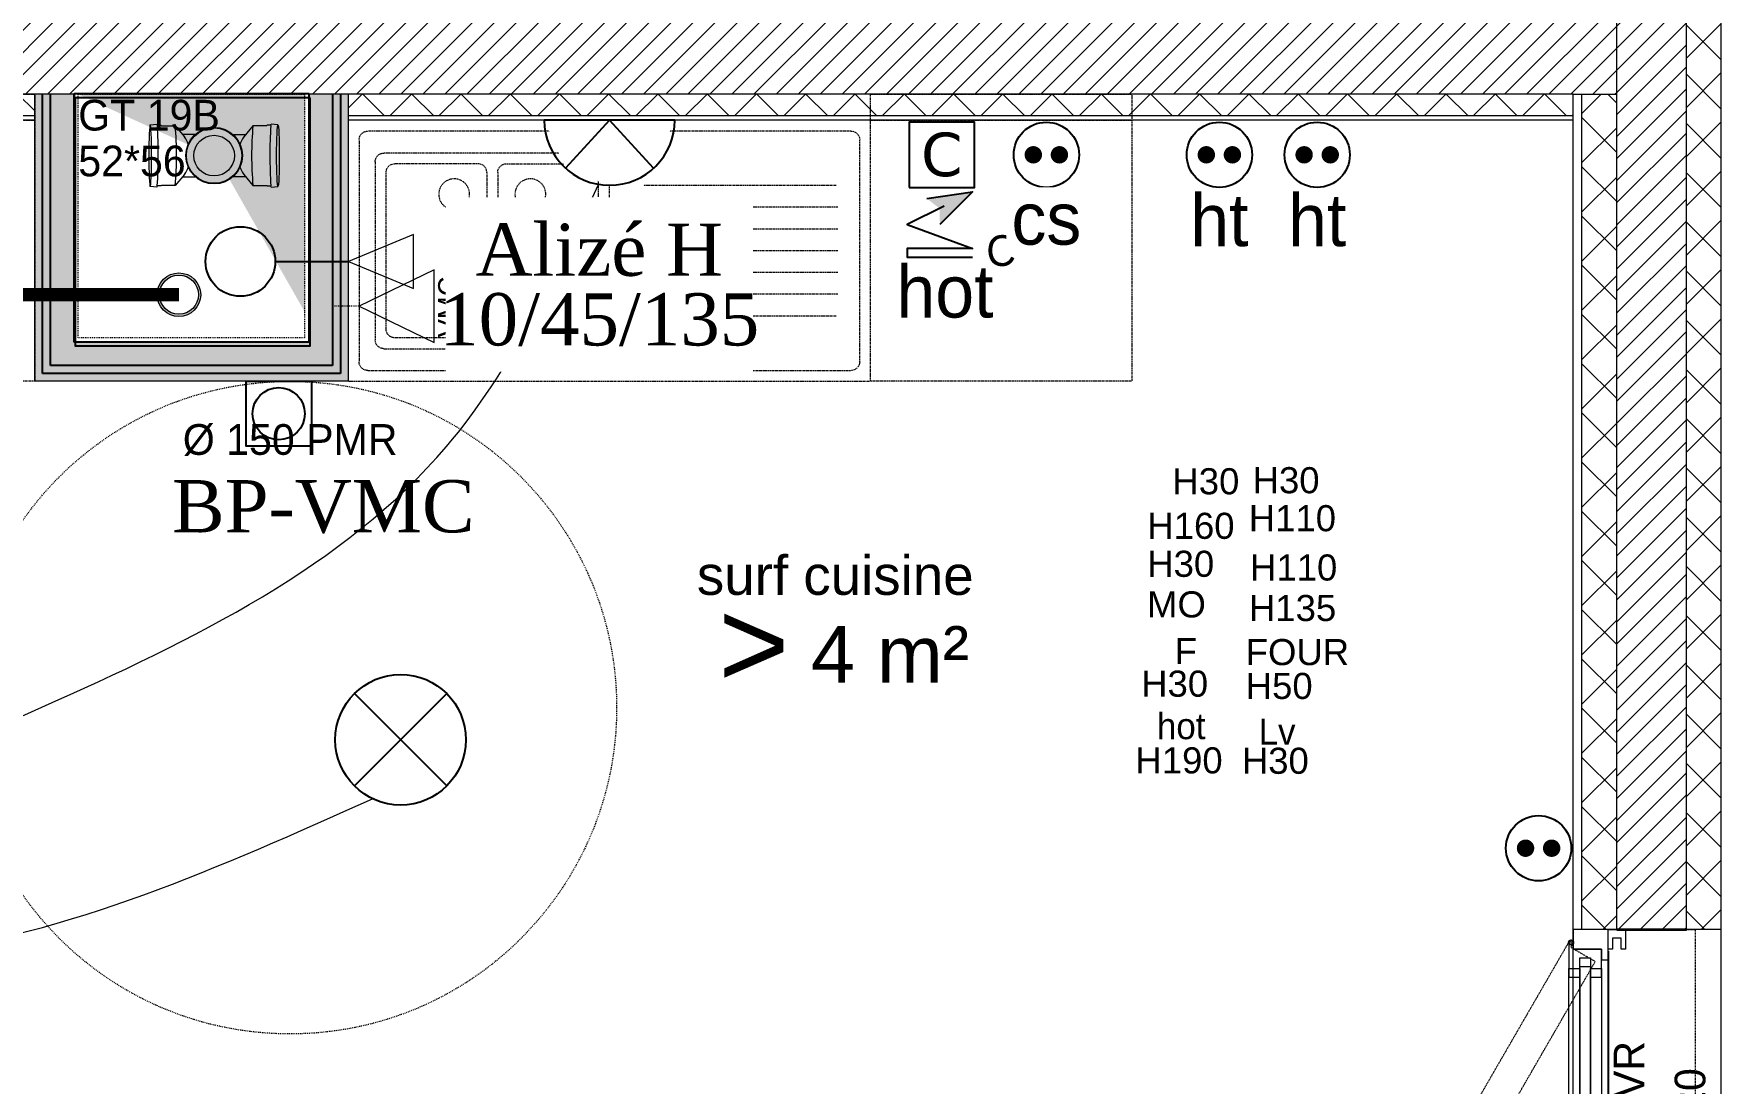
# Model space of a CAD drawing. Header units: centimetres. Extents: x 2191 to 12545, y -680 to 18662.
# Drawn here: x 10949.7 to 11337.3, y 8716.1 to 8957.3 of the extents above; entities that cross this region are included whole.
import ezdxf

# ---------------------------------------------------------------- set-up
doc = ezdxf.new("R2010")
doc.units = ezdxf.units.CM
for name, pattern in [('ISO-03', [1.5, 0.6, -0.9]), ('prlm_eu', [2, 1.25, -0.25, 0.25, -0.25]), ('Style de ligne -1', [0.41664, 0.20828, -0.20836]), ('Style de ligne -13', [0.147638, 0.098425, -0.049213]), ('Style de ligne -14', [0.147638, 0.098425, -0.049213]), ('Style de ligne -17', [0.347222, 0.20828, -0.138942]), ('Style de ligne -18', [0.164042, 0.054681, -0.109361]), ('Style de ligne -5', [0.20828, 0.069425, -0.138855]), ('VW-01', [0.41656, 0.20828, -0.20828])]:
    doc.linetypes.add(name, pattern=pattern)
for name, color, linetype in [('B Aménagement intérieur', 252, 'Continuous'), ('B GÈnÈral_Hatch', 252, 'Continuous'), ('B Général', 252, 'Continuous'), ('C ANNOTATIONS-PMR', 252, 'Style de ligne -5'), ('C ANNOTATIONS-prestations', 252, 'Continuous'), ('C ANNOTATIONS-textes-numérotation gaine', 252, 'ISO-03'), ('D SURFACES-shab', 252, 'Continuous'), ('F REMPLISSAGE-vert clair', 252, 'Continuous'), ('F REMPLISSAGE-vert foncé', 252, 'Continuous'), ('prlm-EAU-CHU', 42, 'Continuous'), ('prlm-EAU-EUEV', 25, 'Continuous'), ('prlm-GT', 242, 'Continuous'), ('prlm-VMC', 93, 'Continuous')]:
    doc.layers.add(name, color=color, linetype=linetype)
for name, color, linetype, lineweight in [('F REMPLISSAGE-vert clair_Hatch', 7, 'Continuous', 5), ('F REMPLISSAGE-vert foncÈ_Hatch', 7, 'Continuous', 5), ('prlm-ELEC-CFO', 1, 'Continuous', 25)]:
    doc.layers.add(name, color=color, linetype=linetype, lineweight=lineweight)
doc.styles.add('Arial', font='arial.ttf')
doc.styles.add('Eurostile', font='Eurosti.TTF')
doc.styles.add('Eurostile (bold)', font='Eurostib.TTF')
doc.styles.add('Eurostile (italic)', font='Eurostib.TTF')
doc.styles.add('prlm-elec-cfo', font='comic.ttf', dxfattribs={"height": 12})
doc.styles.add('prlm-sejc', font='arial.ttf', dxfattribs={"height": 20})
doc.styles.add('prlm-vmc', font='pala.ttf', dxfattribs={"height": 14})
doc.styles.get("Standard").update_dxf_attribs({"font": 'isocp.shx', "height": 15})
pattern_1 = [(225, (0, 0), (5.656854, -5.656854), []), (315, (0, 0), (-5.656854, -5.656854), [])]
pattern_2 = [(45, (-631.1073, 4809.0284), (2.4253472, -2.6458333), [])]

# ---------------------------------------------------------------- blocks, each defined once
blk = doc.blocks.new('Rond 150_PMR')
at = {"layer": 'B Général', "color": 154, "linetype": 'VW-01', "lineweight": 5, "true_color": 0x0053a6}
blk.add_circle((0, 0), 75, dxfattribs=at)
at = {"layer": 'B Général', "color": 154, "true_color": 0x0053a6, "insert": (-61.5, 0), "char_height": 7.059, "attachment_point": 5, "rotation": 90, "line_spacing_factor": 0.894142, "style": 'Eurostile (italic)'}
blk.add_mtext('Ø 150 PMR', dxfattribs=at)
blk = doc.blocks.new('Cuisson')
at = {"layer": 'B Général', "color": 7, "linetype": 'Style de ligne -13', "lineweight": 5, "flags": 128}
blk.add_lwpolyline([(-30, 30), (-30, 36), (30, 36), (30, 30)], dxfattribs=at)
blk.add_lwpolyline([(-30, 30), (30, 30), (30, -30), (-30, -30)], close=True, dxfattribs=at)
at = {"layer": 'B Général', "color": 7, "insert": (0, 0), "char_height": 7.06, "attachment_point": 5, "line_spacing_factor": 0.894142, "style": 'Eurostile'}
blk.add_mtext('C', dxfattribs=at)
blk = doc.blocks.new('Evier 120.60 T3 et +')
at = {"layer": 'B Général', "color": 7, "linetype": 'Style de ligne -13', "lineweight": 5}
for p, q in [((-55.5, -2.5), (55.5, -2.5)), ((-57.5, -55.5), (-57.5, -4.5)), ((2, -7.53), (51.79, -7.53)), ((57.5, -4.5), (57.5, -55.5)), ((0, -50.5), (0, -9.53)), ((18.98, -10), (18.98, -10)), ((53.79, -9.53), (53.79, -50.5)), ((-52.12, -15), (-7.88, -15)), ((-52.5, -20), (-7.5, -20)), ((-52.5, -25), (-7.5, -25)), ((-52.5, -30), (-7.5, -30)), ((-52.5, -35), (-7.5, -35)), ((-52.5, -40), (-7.5, -40)), ((-52.12, -45), (-7.88, -45)), ((25.65, -43.33), (25.65, -43.33)), ((9.17, -50), (9.17, -50)), ((51.79, -52.5), (2, -52.5)), ((55.5, -57.5), (-55.5, -57.5))]:
    blk.add_line(p, q, dxfattribs=at)
at = {"layer": 'B Général', "color": 7, "linetype": 'Style de ligne -13', "lineweight": 5, "flags": 128}
blk.add_lwpolyline([(-60, 0), (-60, 6), (60, 6), (60, 0)], dxfattribs=at)
blk.add_lwpolyline([(-60, 0), (60, 0), (60, -60), (-60, -60)], close=True, dxfattribs=at)
for points in [[(25.65, -12), (25.65, -48, -0.414212), (23.65, -50), (4.5, -50, -0.198914), (3.09, -49.41, -0.198914), (2.5, -48), (2.5, -12, -0.414214), (4.5, -10)], [(25.65, -12, 0.414212), (23.65, -10), (4.45, -10)], [(28.15, -12), (28.15, -48, 0.414212), (30.15, -50), (49.29, -50, 0.198914), (50.71, -49.41, 0.198914), (51.29, -48), (51.29, -12, 0.414214), (49.29, -10)], [(28.15, -12, -0.414212), (30.15, -10), (49.34, -10)]]:
    blk.add_lwpolyline(points, format="xyb", dxfattribs=at)
at = {"layer": 'B Général', "color": 7, "linetype": 'Style de ligne -13', "lineweight": 5}
for centre, start, end in [((-55.5, -4.5), 90, 180), ((55.5, -4.5), 0, 90), ((2, -9.53), 90, 180), ((51.79, -9.53), 0, 90), ((2, -50.5), 180, 270), ((51.79, -50.5), 270, 0), ((-55.5, -55.5), 180, 270), ((55.5, -55.5), 270, 0)]:
    blk.add_arc(centre, 2, start, end, dxfattribs=at)
for centre in [(18.15, -17), (35.65, -17)]:
    blk.add_ellipse(centre, major_axis=(3.54, 0), ratio=1, dxfattribs=at)
blk = doc.blocks.new('VMC')
at = {"layer": 'B Général', "color": 7, "linetype": 'Style de ligne -1', "lineweight": 13}
blk.add_line((0, 10.77), (0, 17), dxfattribs=at)
at = {"layer": 'B Général', "color": 250, "linetype": 'Continuous', "lineweight": 5, "true_color": 0x444444, "flags": 128}
blk.add_lwpolyline([(0, 10.77), (-8.34, -6.52), (8.34, -6.52)], close=True, dxfattribs=at)
at = {"layer": 'C ANNOTATIONS-prestations', "insert": (-7.15, -7.39), "char_height": 4.706, "attachment_point": 1, "line_spacing_factor": 0.894142, "style": 'Eurostile'}
blk.add_mtext('VMC', dxfattribs=at)
blk = doc.blocks.new('Lave Vaisselle')
at = {"layer": 'B Général', "color": 7, "linetype": 'Style de ligne -13', "lineweight": 5, "flags": 128}
blk.add_lwpolyline([(-30, 30), (-30, 36), (30, 36), (30, 30)], dxfattribs=at)
blk.add_lwpolyline([(-30, 30), (30, 30), (30, -30), (-30, -30)], close=True, dxfattribs=at)
at = {"layer": 'B Général', "color": 7, "insert": (0, 0), "char_height": 7.059, "attachment_point": 5, "line_spacing_factor": 0.894142, "style": 'Eurostile'}
blk.add_mtext('LV', dxfattribs=at)
blk = doc.blocks.new('Groupe-137-1')
at = {"layer": 'B GÈnÈral_Hatch', "linetype": 'Continuous', "lineweight": 5, "true_color": 0x808080}
h = blk.add_hatch(dxfattribs=at)
h.set_pattern_fill('02_ISOLANT', color=8, angle=180, style=0, pattern_type=2)
h.set_pattern_definition(pattern_1)
h.paths.add_polyline_path([(11581.04, 4129.41), (11581.04, 4134.41), (11449.45, 4134.41), (11449.45, 4129.41)])
h = blk.add_hatch(dxfattribs=at)
h.set_pattern_fill('02_ISOLANT', color=8, angle=180, style=0, pattern_type=2)
h.set_pattern_definition(pattern_1)
h.paths.add_polyline_path([(11934.45, 4129.41), (11934.45, 4134.41), (11653.04, 4134.41), (11653.04, 4129.41)])
at = {"layer": 'B GÈnÈral_Hatch', "color": 9, "linetype": 'Continuous', "true_color": 0xc0dcc0}
for points in [[(11590.04, 4077.41), (11581.04, 4068.41), (11590.04, 4134.41), (11581.04, 4134.41)], [(11644.04, 4134.41), (11653.04, 4134.41), (11644.04, 4077.41), (11653.04, 4068.41)], [(11644.04, 4077.41), (11653.04, 4068.41), (11590.04, 4077.41), (11581.04, 4068.41)]]:
    blk.add_solid(points, dxfattribs=at)
at = {"layer": 'B GÈnÈral_Hatch', "color": 254, "linetype": 'Continuous', "true_color": 0xd6d6d6}
blk.add_solid([(11643.04, 4134.39), (11643.04, 4084.39), (11591.04, 4134.39), (11623, 4119.71)], dxfattribs=at)
at = {"layer": 'B Général', "color": 7, "linetype": 'Continuous', "lineweight": 5}
for p, q in [((11581.04, 4134.41), (11449.45, 4134.41)), ((11934.45, 4134.41), (11653.04, 4134.41)), ((11581.04, 4129.41), (11449.45, 4129.41)), ((11581.04, 4128.41), (11449.45, 4128.41)), ((11934.45, 4129.41), (11653.04, 4129.41)), ((11934.45, 4128.41), (11653.04, 4128.41))]:
    blk.add_line(p, q, dxfattribs=at)
at = {"layer": 'B Général', "color": 7, "linetype": 'Continuous', "lineweight": 13}
for p, q in [((11581.04, 4134.41), (11449.45, 4134.41)), ((11590.04, 4077.41), (11590.04, 4134.41)), ((11644.04, 4134.41), (11644.04, 4077.41)), ((11934.45, 4134.41), (11653.04, 4134.41)), ((11581.04, 4128.41), (11449.45, 4128.41)), ((11581.04, 4068.41), (11581.04, 4128.41)), ((11934.45, 4128.41), (11653.04, 4128.41)), ((11653.04, 4128.41), (11653.04, 4068.41)), ((11644.04, 4077.41), (11590.04, 4077.41)), ((11653.04, 4068.41), (11581.04, 4068.41))]:
    blk.add_line(p, q, dxfattribs=at)
at = {"layer": 'D SURFACES-shab', "lineweight": 18, "flags": 128}
blk.add_lwpolyline([(11530.04, 3583.39), (11530.04, 3551.39), (11934.47, 3551.39), (11934.45, 4128.41), (11653.04, 4128.41), (11653.04, 4068.41), (11581.04, 4068.41), (11581.04, 4128.41), (11449.45, 4128.41), (11449.45, 3841.41), (11513.76, 3841.41), (11513.76, 3583.39)], close=True, dxfattribs=at)
at = {"layer": 'F REMPLISSAGE-vert clair'}
for p, q in [((11582.84, 4070.21), (11582.84, 4134.41)), ((11584.64, 4072.01), (11584.64, 4134.41)), ((11584.64, 4072.01), (11584.64, 4134.41)), ((11649.44, 4134.41), (11649.44, 4072.01)), ((11649.44, 4134.41), (11649.44, 4072.01)), ((11651.24, 4134.41), (11651.24, 4070.21)), ((11651.24, 4070.21), (11582.84, 4070.21)), ((11649.44, 4072.01), (11584.64, 4072.01)), ((11649.44, 4072.01), (11584.64, 4072.01))]:
    blk.add_line(p, q, dxfattribs=at)
at = {"layer": 'F REMPLISSAGE-vert clair', "color": 7, "linetype": 'Continuous', "lineweight": 13}
for p, q in [((11590.04, 4077.41), (11590.04, 4134.41)), ((11644.04, 4134.41), (11644.04, 4077.41)), ((11644.04, 4077.41), (11590.04, 4077.41))]:
    blk.add_line(p, q, dxfattribs=at)
at = {"layer": 'F REMPLISSAGE-vert clair_Hatch', "color": 9, "linetype": 'Continuous', "true_color": 0xc0dcc0}
for points in [[(11582.84, 4070.21), (11584.64, 4072.01), (11582.84, 4134.41), (11584.64, 4134.41)], [(11584.64, 4072.01), (11590.04, 4077.41), (11584.64, 4134.41), (11590.04, 4134.41)], [(11649.44, 4134.41), (11644.04, 4134.41), (11649.44, 4072.01), (11644.04, 4077.41)], [(11651.24, 4134.41), (11649.44, 4134.41), (11651.24, 4070.21), (11649.44, 4072.01)], [(11649.44, 4072.01), (11644.04, 4077.41), (11584.64, 4072.01), (11590.04, 4077.41)], [(11651.24, 4070.21), (11649.44, 4072.01), (11582.84, 4070.21), (11584.64, 4072.01)]]:
    blk.add_solid(points, dxfattribs=at)
at = {"layer": 'F REMPLISSAGE-vert foncÈ_Hatch', "color": 54, "linetype": 'Continuous', "true_color": 0x99aa00}
for points in [[(11581.04, 4068.41), (11582.84, 4070.21), (11581.04, 4134.41), (11582.84, 4134.41)], [(11653.04, 4134.41), (11651.24, 4134.41), (11653.04, 4068.41), (11651.24, 4070.21)], [(11653.04, 4068.41), (11651.24, 4070.21), (11581.04, 4068.41), (11582.84, 4070.21)]]:
    blk.add_solid(points, dxfattribs=at)
at = {"layer": 'F REMPLISSAGE-vert foncé', "color": 7, "linetype": 'Continuous', "lineweight": 13}
for p, q in [((11581.04, 4068.41), (11581.04, 4134.41)), ((11653.04, 4134.41), (11653.04, 4068.41)), ((11653.04, 4068.41), (11581.04, 4068.41))]:
    blk.add_line(p, q, dxfattribs=at)
at = {"layer": 'F REMPLISSAGE-vert foncé'}
for p, q in [((11582.84, 4070.21), (11582.84, 4134.41)), ((11651.24, 4134.41), (11651.24, 4070.21)), ((11651.24, 4070.21), (11582.84, 4070.21))]:
    blk.add_line(p, q, dxfattribs=at)
at = {"layer": 'B Général', "color": 7}
for name, p in [('Lave Vaisselle', (11551.04, 4098.41)), ('Cuisson', (11803.04, 4098.41))]:
    blk.add_blockref(name, p, dxfattribs=at)
at = {"layer": 'B Général', "color": 7, "xscale": -1}
blk.add_blockref('Evier 120.60 T3 et +', (11713.04, 4128.41), dxfattribs=at)
at = {"layer": 'B Général', "color": 7, "rotation": 90}
blk.add_blockref('VMC', (11666.31, 4085.66), dxfattribs=at)
at = {"layer": 'C ANNOTATIONS-PMR', "color": 7, "rotation": 270}
blk.add_blockref('Rond 150_PMR', (11639.71, 3993.41), dxfattribs=at)
blk = doc.blocks.new('F 100x220 (all. vitrée fixe) + VR')
at = {"layer": 'B Général'}
blk.add_line((45, 9), (-45, 9), dxfattribs=at)
at = {"layer": 'B Général', "color": 7, "linetype": 'Continuous', "lineweight": 35}
for p, q in [((-50, 7), (-50, -9)), ((50, 7), (50, -9))]:
    blk.add_line(p, q, dxfattribs=at)
at = {"layer": 'B Général', "color": 7, "linetype": 'Style de ligne -14', "lineweight": 5, "flags": 128}
blk.add_lwpolyline([(-35.69, 65.82), (-36.19, 64.95), (-35.32, 64.45), (-38.57, 58.82), (42.63, 11.94), (45.88, 17.57), (46.75, 17.07), (47.25, 17.93)], close=True, dxfattribs=at)
at = {"layer": 'B Général', "lineweight": 5, "flags": 128}
for points in [[(-43, 10.5), (-43, 9), (-50, 9), (-50, 17), (-45.5, 17), (-45.5, 10.5)], [(-41, 18), (41, 18), (41, 15.5), (-41, 15.5)], [(43, 10.5), (43, 9), (50, 9), (50, 17), (45.5, 17), (45.5, 10.5)], [(-43.5, 15.5), (43.5, 15.5), (43.5, 13), (-43.5, 13)], [(-41, 13), (41, 13), (41, 10.5), (-41, 10.5)], [(-50, 9), (-50, 5), (-45.5, 5), (-45.5, 6), (-48, 6), (-48, 8), (-45.5, 8), (-45.5, 9)], [(50, 9), (50, 5), (45.5, 5), (45.5, 6), (48, 6), (48, 8), (45.5, 8), (45.5, 9)]]:
    blk.add_lwpolyline(points, close=True, dxfattribs=at)
at = {"layer": 'B Général', "color": 7, "linetype": 'Continuous', "lineweight": 5, "flags": 128}
for points in [[(-39, 15.5), (-41.5, 15.5), (-41.5, 13), (-39, 13), (-39, 10.5), (-45.5, 10.5), (-45.5, 17), (-46.5, 17), (-46.5, 18), (-39, 18)], [(39, 15.5), (41.5, 15.5), (41.5, 13), (39, 13), (39, 10.5), (45.5, 10.5), (45.5, 17), (46.5, 17), (46.5, 18), (39, 18)]]:
    blk.add_lwpolyline(points, close=True, dxfattribs=at)
at = {"layer": 'B Général', "color": 7, "linetype": 'Style de ligne -17', "lineweight": 5, "flags": 128}
blk.add_lwpolyline([(-50, 9), (50, 9), (50, -11), (-50, -11)], close=True, dxfattribs=at)
at = {"layer": 'B Général', "lineweight": 13, "flags": 128}
blk.add_lwpolyline([(-50, -9), (-50, -17), (50, -17), (50, -9)], dxfattribs=at)
at = {"layer": 'B Général'}
blk.add_circle((47, 17.5), 0.5, dxfattribs=at)
at = {"layer": 'B Général', "color": 7, "linetype": 'Style de ligne -18', "lineweight": 5}
blk.add_arc((49, 17.5), 97.5, 150.2938, 179.7062, dxfattribs=at)
at = {"layer": 'B Général', "color": 7, "insert": (-23.11, 7.7), "char_height": 7.059, "attachment_point": 1, "line_spacing_factor": 0.894142, "style": 'Eurostile'}
blk.add_mtext('F.A.V + VR', dxfattribs=at)
at = {"layer": 'C ANNOTATIONS-prestations', "insert": (-41.15, -5.19), "char_height": 9.41, "attachment_point": 1, "rotation": 360, "line_spacing_factor": 0.894142, "style": 'Eurostile (bold)'}
blk.add_mtext('7', dxfattribs=at)
at = {"layer": 'C ANNOTATIONS-prestations', "insert": (0, -6.3), "char_height": 7.059, "width": 100, "attachment_point": 2, "rotation": 360, "line_spacing_factor": 0.894142, "style": 'Eurostile'}
blk.add_mtext('100x220', dxfattribs=at)
blk = doc.blocks.new('Groupe-151-1')
at = {"layer": 'B Général', "color": 7, "linetype": 'VW-01', "lineweight": 5, "flags": 128}
blk.add_lwpolyline([(11591.04, 4134.41), (11643.04, 4134.41), (11643.04, 4078.41), (11591.04, 4078.41)], close=True, dxfattribs=at)
at = {"layer": 'C ANNOTATIONS-textes-numérotation gaine', "color": 7, "insert": (11591.04, 4133.11), "char_height": 7.059, "width": 37, "attachment_point": 1, "line_spacing_factor": 0.894142, "style": 'Eurostile'}
blk.add_mtext('GT 19B\\P52*56', dxfattribs=at)
blk = doc.blocks.new('xi.cceu3')
at = {"layer": 'prlm-EAU-CHU', "color": 0, "lineweight": 13}
for p, q in [((-14.67, 7.11), (-13.12, 7.25)), ((-13.03, 6.94), (-13.12, 7.25)), ((-13.03, 6.97), (-12.22, 6.97)), ((-12.22, 6.97), (-12.09, 6.85)), ((-12.09, 6.85), (-8.92, 6.85)), ((-8.91, 6.84), (-6.83, 4.34)), ((-4.09, 4.87), (-7.27, 4.87)), ((4.09, 4.87), (7.27, 4.87)), ((8.91, 6.84), (6.83, 4.34)), ((12.09, 6.85), (8.92, 6.85)), ((12.22, 6.97), (12.09, 6.85)), ((13.03, 6.97), (12.22, 6.97)), ((13.03, 6.94), (13.12, 7.25)), ((14.67, 7.11), (13.12, 7.25)), ((-13.12, -7.25), (-14.67, -7.11)), ((-13.12, -7.25), (-13.03, -6.97)), ((-12.22, -6.97), (-13.03, -6.97)), ((-12.09, -6.85), (-12.22, -6.97)), ((-8.92, -6.85), (-12.09, -6.85)), ((-6.83, -4.34), (-8.91, -6.84)), ((-7.27, -4.87), (-4.09, -4.87)), ((7.27, -4.87), (4.09, -4.87)), ((6.83, -4.34), (8.91, -6.84)), ((8.92, -6.85), (12.09, -6.85)), ((12.09, -6.85), (12.22, -6.97)), ((12.22, -6.97), (13.03, -6.97)), ((13.12, -7.25), (13.03, -6.97)), ((13.12, -7.25), (14.67, -7.11))]:
    blk.add_line(p, q, dxfattribs=at)
for radius in [6.36, 4.67]:
    blk.add_circle((0, 0), radius, dxfattribs=at)
for centre, radius, start, end in [((-119.65, 0.01), 106.84, 356.2523, 3.719), ((-87.18, 0), 78.56, 354.9975, 5.0025), ((-11.68, 0.73), 6.05, 16.1332, 36.5542), ((11.68, 0.73), 6.05, 143.4458, 163.8668), ((87.18, 0), 78.56, 174.9975, 185.0025), ((119.65, 0.01), 106.84, 176.281, 183.7477), ((-11.68, -0.73), 6.05, 323.4458, 343.8668), ((11.68, -0.73), 6.05, 196.1332, 216.5542)]:
    blk.add_arc(centre, radius, start, end, dxfattribs=at)
at = {"layer": 'prlm-EAU-CHU', "color": 0, "lineweight": 13, "extrusion": (0, 0, -1)}
blk.add_ellipse((-14.67, 0), major_axis=(0, 7.1), ratio=0.043635, dxfattribs=at)
at = {"layer": 'prlm-EAU-CHU', "color": 0, "lineweight": 13}
blk.add_ellipse((14.67, 0), major_axis=(0, 7.1), ratio=0.043635, dxfattribs=at)
blk = doc.blocks.new('xi.be')
at = {"layer": 'prlm-VMC', "color": 0, "linetype": 'ByBlock', "lineweight": 5, "flags": 128}
blk.add_lwpolyline([(-6.17, -15), (6.17, -15), (0, 0)], close=True, dxfattribs=at)
at = {"layer": 'prlm-VMC', "color": 0, "linetype": 'ByBlock', "lineweight": 5}
blk.add_solid([(0, -1), (5.17, -14), (-5.17, -14), (0, -1)], dxfattribs=at)
blk = doc.blocks.new('xi.chu')
at = {"layer": 'prlm-EAU-EUEV', "linetype": 'ByBlock', "lineweight": 5}
blk.add_hatch(color=0, dxfattribs=at).paths.add_polyline_path([(6.5, 0, 1), (-6.5, 0, 1)])
at = {"layer": 'prlm-EAU-EUEV', "color": 0, "linetype": 'ByBlock', "lineweight": 5}
blk.add_circle((0, 0), 6.5, dxfattribs=at)
blk = doc.blocks.new('xi.bp-vmc-cui')
at = {"layer": 'prlm-VMC', "color": 0, "linetype": 'ByBlock', "lineweight": -2, "flags": 128}
blk.add_lwpolyline([(-7.5, 7.5), (7.5, 7.5), (7.5, -7.5), (-7.5, -7.5)], close=True, dxfattribs=at)
at = {"layer": 'prlm-VMC', "color": 0, "linetype": 'ByBlock', "lineweight": -2}
blk.add_circle((0, 0), 6, dxfattribs=at)
blk = doc.blocks.new('xi.vp')
at = {"layer": 'prlm-EAU-EUEV', "lineweight": 5}
h = blk.add_hatch(color=0, dxfattribs=at)
h.paths.add_polyline_path([(5, 0, 1), (-5, 0, 1)])
h.paths.add_polyline_path([(4.5, 0, 1), (-4.5, 0, 1)], flags=16)
at = {"layer": 'prlm-EAU-EUEV', "color": 0, "lineweight": 5}
for radius in [5, 4.5]:
    blk.add_circle((0, 0), radius, dxfattribs=at)
blk = doc.blocks.new('xi.4m²')
at = {"color": 0}
blk.add_wipeout([(-34.54, 20.54), (34.54, 20.54), (34.54, -20.54), (-34.54, -20.54)], dxfattribs=at).dxf.layer = 'prlm-ELEC-CFO'
at = {"layer": 'prlm-ELEC-CFO', "color": 0, "attachment_point": 6, "line_spacing_factor": 0.8, "style": 'prlm-sejc'}
for s, insert, char_height in [('surf cuisine', (30.36, 8.9), 9), ('4 m²', (29.31, -9.19), 13)]:
    blk.add_mtext(s, dxfattribs=dict(at, insert=insert, char_height=char_height))
at = {"layer": 'prlm-ELEC-CFO', "color": 0, "style": 'prlm-sejc', "flags": 8}
blk.add_attdef('?', (-28.3, -16.79), '', height=20, dxfattribs=at)
blk = doc.blocks.new('xi.ECAP')
at = {"color": 0}
blk.add_wipeout([(-15, 0), (-10.13, 11.06), (0, 15), (10.13, 11.06), (15, 0)], dxfattribs=at).dxf.layer = 'prlm-ELEC-CFO'
at = {"layer": 'prlm-ELEC-CFO', "color": 0, "linetype": 'ByBlock', "lineweight": -2, "flags": 128}
blk.add_lwpolyline([(15, 0, 1), (-15, 0)], format="xyb", close=True, dxfattribs=at)
at = {"layer": 'prlm-ELEC-CFO', "color": 0}
blk.add_lwpolyline([(-10.13, 11.06), (0, 0), (10.13, 11.06)], dxfattribs=at)
blk = doc.blocks.new('xi.PTCE')
at = {"layer": 'prlm-ELEC-CFO', "color": 0}
for points in [[(-10.61, 10.61), (10.61, -10.61)], [(10.61, 10.61), (-10.61, -10.61)]]:
    blk.add_lwpolyline(points, dxfattribs=at)
at = {"layer": 'prlm-ELEC-CFO', "color": 0, "linetype": 'ByBlock'}
blk.add_circle((0, 0), 15, dxfattribs=at)
blk = doc.blocks.new('xi.PCHT')
at = {"color": 0, "lineweight": 5}
blk.add_wipeout([(-7.5, -7.5), (7.5, -7.5), (7.5, 7.5), (-7.5, 7.5)], dxfattribs=at).dxf.layer = 'prlm-ELEC-CFO'
at = {"layer": 'prlm-ELEC-CFO', "color": 0, "linetype": 'ByBlock', "lineweight": 5, "const_width": 2}
for points in [[(-4, 0, 1), (-2, 0, 1)], [(2, 0, 1), (4, 0, 1)]]:
    blk.add_lwpolyline(points, format="xyb", close=True, dxfattribs=at)
at = {"layer": 'prlm-ELEC-CFO', "color": 0, "linetype": 'ByBlock', "lineweight": -2}
blk.add_circle((0, 0), 7.5, dxfattribs=at)
blk = doc.blocks.new('xi.PC')
at = {"color": 0, "lineweight": 5}
blk.add_wipeout([(-7.5, -7.5), (7.5, -7.5), (7.5, 7.5), (-7.5, 7.5)], dxfattribs=at).dxf.layer = 'prlm-ELEC-CFO'
at = {"layer": 'prlm-ELEC-CFO', "color": 0, "linetype": 'ByBlock', "lineweight": 5, "const_width": 2}
for points in [[(-4, 0, 1), (-2, 0, 1)], [(2, 0, 1), (4, 0, 1)]]:
    blk.add_lwpolyline(points, format="xyb", close=True, dxfattribs=at)
at = {"layer": 'prlm-ELEC-CFO', "color": 0, "linetype": 'ByBlock', "lineweight": -2}
blk.add_circle((0, 0), 7.5, dxfattribs=at)
blk = doc.blocks.new('xi.SF32')
at = {"layer": 'prlm-ELEC-CFO', "color": 0, "flags": 128}
blk.add_lwpolyline([(-7.5, -7.5), (7.5, -7.5), (7.5, 7.5), (-7.5, 7.5)], close=True, dxfattribs=at)
at = {"layer": 'prlm-ELEC-CFO', "color": 0, "linetype": 'ByBlock', "insert": (0, 0), "char_height": 10, "width": 11.36, "attachment_point": 5}
blk.add_mtext('{\\fVerdana|b0|i0|c0|p34;C}', dxfattribs=at)
blk = doc.blocks.new('xi.PCS')
at = {"color": 0, "lineweight": 5}
blk.add_wipeout([(-7.5, -7.5), (7.5, -7.5), (7.5, 7.5), (-7.5, 7.5)], dxfattribs=at).dxf.layer = 'prlm-ELEC-CFO'
at = {"layer": 'prlm-ELEC-CFO', "color": 0, "linetype": 'ByBlock', "lineweight": 5, "const_width": 2}
for points in [[(-4, 0, 1), (-2, 0, 1)], [(2, 0, 1), (4, 0, 1)]]:
    blk.add_lwpolyline(points, format="xyb", close=True, dxfattribs=at)
at = {"layer": 'prlm-ELEC-CFO', "color": 0, "linetype": 'ByBlock', "lineweight": -2}
blk.add_circle((0, 0), 7.5, dxfattribs=at)
blk = doc.blocks.new('xi.hot')
at = {"layer": 'prlm-ELEC-CFO', "lineweight": 5}
blk.add_hatch(color=0, dxfattribs=at).paths.add_polyline_path([(-3, 6), (-0.1, 3.7), (0, 0), (7.5, 7.5)])
at = {"layer": 'prlm-ELEC-CFO', "color": 0}
for points in [[(0.95, 4.23), (-7.5, 0), (7.5, -5.5), (-7.5, -5.5), (-7.5, -7.5), (7.5, -7.5)], [(-3, 6), (7.5, 7.5), (0, 0)]]:
    blk.add_lwpolyline(points, dxfattribs=at)

msp = doc.modelspace()

# ---------------------------------------------------------------- hatches: boundary and pattern name
at = {"layer": 'B GÈnÈral_Hatch', "linetype": 'Continuous', "lineweight": 5}
h = msp.add_hatch(dxfattribs=at)
h.set_pattern_fill('50_BETON', style=0, pattern_type=2)
h.set_pattern_definition(pattern_2)
h.paths.add_polyline_path([(11313.34, 8751.46), (11329.34, 8751.46), (11329.34, 9351.46), (11313.34, 9351.46)])
at = {"layer": 'B GÈnÈral_Hatch', "linetype": 'Continuous', "lineweight": 5, "true_color": 0x808080}
h = msp.add_hatch(dxfattribs=at)
h.set_pattern_fill('02_ISOLANT', color=8, angle=90, style=0, pattern_type=2)
h.set_pattern_definition([(135, (-631.107, 4809.0284), (-5.656854, -5.656854), []), (225, (-631.107, 4809.0284), (-5.656854, 5.656854), [])])
h.paths.add_polyline_path([(11329.34, 8751.46), (11337.34, 8751.46), (11337.34, 9351.46), (11329.34, 9351.46)])
at = {"layer": 'B GÈnÈral_Hatch', "linetype": 'Continuous', "lineweight": 5}
h = msp.add_hatch(dxfattribs=at)
h.set_pattern_fill('50_BETON', style=0, pattern_type=2)
h.set_pattern_definition(pattern_2)
h.paths.add_polyline_path([(10818.34, 8961.44), (10818.34, 8943.44), (11313.34, 8943.44), (11313.34, 8961.44)])
at = {"layer": 'B GÈnÈral_Hatch', "linetype": 'Continuous', "lineweight": 5, "true_color": 0x808080}
h = msp.add_hatch(dxfattribs=at)
h.set_pattern_fill('02_ISOLANT', color=8, angle=-90, style=0, pattern_type=2)
h.set_pattern_definition([(315, (-631.107, 4809.0284), (5.656854, 5.656854), []), (45, (-631.107, 4809.0284), (5.656854, -5.656854), [])])
h.paths.add_polyline_path([(11313.34, 8943.44), (11305.34, 8943.44), (11305.34, 8751.46), (11313.34, 8751.46)])

# ---------------------------------------------------------------- linework, layer by layer
at = {"layer": 'B Général', "color": 7, "linetype": 'Continuous', "lineweight": 18}
for p, q in [((11329.34, 8751.46), (11329.34, 9351.46)), ((11313.34, 8943.44), (11313.34, 8961.44)), ((11303.34, 8943.44), (10818.34, 8943.44)), ((11303.34, 8943.44), (11313.34, 8943.44)), ((11313.34, 8751.46), (11313.34, 8943.44))]:
    msp.add_line(p, q, dxfattribs=at)
at = {"layer": 'B Général', "color": 7, "linetype": 'Continuous', "lineweight": 5}
for p, q in [((11329.34, 8751.46), (11329.34, 9351.46)), ((11337.34, 8751.46), (11337.34, 9351.46)), ((11303.34, 8943.44), (10818.34, 8943.44)), ((11303.34, 8751.46), (11303.34, 8943.44)), ((11305.34, 8751.46), (11305.34, 8943.44)), ((11305.34, 8751.46), (11305.34, 8943.44)), ((11313.34, 8751.46), (11313.34, 8943.44))]:
    msp.add_line(p, q, dxfattribs=at)
at = {"layer": 'B Général', "color": 7, "linetype": 'Continuous', "lineweight": 13}
for p, q in [((11337.34, 8751.46), (11337.34, 9351.46)), ((11303.34, 8751.46), (11303.34, 8943.44)), ((11337.34, 8751.46), (11303.34, 8751.46))]:
    msp.add_line(p, q, dxfattribs=at)
at = {"layer": 'prlm-EAU-EUEV', "linetype": 'prlm_eu', "ltscale": 50, "const_width": 3, "flags": 128}
msp.add_lwpolyline([(10578.81, 8932.97), (10578.81, 8897.35), (10983.05, 8897.35)], dxfattribs=at)
at = {"layer": 'prlm-ELEC-CFO', "lineweight": 13}
msp.add_spline([(10827.87, 8750.86), (10921.33, 8745.85), (11027.51, 8781.51)], degree=3, dxfattribs=at)
at = {"layer": 'prlm-GT'}
for points in [[(11012.97, 8943.5), (10958.97, 8943.5), (10958.97, 8886.5), (11012.97, 8886.5)], [(11013.19, 8942.62), (10959.19, 8942.62), (10959.19, 8885.62), (11013.19, 8885.62)]]:
    msp.add_lwpolyline(points, close=True, dxfattribs=at)
at = {"layer": 'prlm-VMC'}
msp.add_lwpolyline([(11005.18, 8904.98), (11021.97, 8904.98)], dxfattribs=at)
msp.add_circle((10997.18, 8904.98), 8, dxfattribs=at)

# ---------------------------------------------------------------- block references
at = {"layer": 'B Aménagement intérieur', "color": 7}
msp.add_blockref('Groupe-137-1', (-631.11, 4809.03), dxfattribs=at)
at = {"layer": 'B Général', "color": 7, "rotation": 90}
msp.add_blockref('F 100x220 (all. vitrée fixe) + VR', (11320.34, 8701.46), dxfattribs=at)
at = {"layer": 'C ANNOTATIONS-textes-numérotation gaine', "color": 7}
msp.add_blockref('Groupe-151-1', (-631.11, 4809.03), dxfattribs=at)
at = {"layer": 'prlm-EAU-CHU'}
msp.add_blockref('xi.cceu3', (10991.13, 8929.31), dxfattribs=at)
at = {"layer": 'prlm-EAU-EUEV', "ltscale": 50}
msp.add_blockref('xi.chu', (10991.13, 8929.31), dxfattribs=at)
at = {"layer": 'prlm-EAU-EUEV'}
msp.add_blockref('xi.vp', (10983.05, 8897.35), dxfattribs=at)
at = {"layer": 'prlm-ELEC-CFO'}
for name, p in [('xi.SF32', (11158.29, 8929.5)), ('xi.hot', (11157.86, 8913.47)), ('xi.PTCE', (11033.97, 8795.05))]:
    msp.add_blockref(name, p, dxfattribs=at)
at = {"layer": 'prlm-VMC', "rotation": 90}
msp.add_blockref('xi.be', (11021.97, 8904.98), dxfattribs=at)
at = {"layer": 'prlm-VMC'}
msp.add_blockref('xi.bp-vmc-cui', (11005.97, 8870), dxfattribs=at)

# ---------------------------------------------------------------- texts
at = {"layer": 'prlm-ELEC-CFO', "lineweight": 25, "style": 'Arial'}
for s, p in [('H30', (11211.27, 8851.47)), ('H30', (11229.69, 8851.71)), ('H160', (11205.5, 8841.23)), ('H110', (11228.81, 8842.98)), ('H30', (11205.49, 8832.5)), ('H110', (11229.1, 8831.65)), ('MO', (11205.45, 8823.17)), ('H135', (11228.85, 8822.34)), ('F', (11211.8, 8812.44)), ('FOUR', (11228.11, 8812.21)), ('H30', (11204.09, 8804.95)), ('H50', (11228.11, 8804.43))]:
    msp.add_text(s, height=6, dxfattribs=at).set_placement(p)
at = {"layer": 'prlm-VMC', "insert": (10981.47, 8854.74), "char_height": 12, "attachment_point": 1, "style": 'prlm-vmc'}
msp.add_mtext_dynamic_manual_height_columns('BP-VMC', width=101.1298, gutter_width=50, heights=[0], dxfattribs=at)

# ---------------------------------------------------------------- next in the draw order: block references
at = {"layer": 'prlm-ELEC-CFO', "rotation": 180}
msp.add_blockref('xi.ECAP', (11081.97, 8937.5), dxfattribs=at)
at = {"layer": 'prlm-ELEC-CFO'}
for name, p in [('xi.PCS', (11182.31, 8929.5)), ('xi.PCHT', (11222.05, 8929.5)), ('xi.PCHT', (11244.52, 8929.5)), ('xi.PC', (11295.38, 8770.13))]:
    msp.add_blockref(name, p, dxfattribs=at)
msp.add_blockref('xi.4m²', (11135.25, 8823.9), dxfattribs=at).add_auto_attribs({'?': '>'})

# ---------------------------------------------------------------- next in the draw order: texts
at = {"layer": 'prlm-ELEC-CFO', "lineweight": 20, "line_spacing_factor": 0.8, "style": 'prlm-elec-cfo', "bg_fill": 3, "bg_fill_color": 256, "bg_fill_transparency": 0}
for s, insert, char_height, attachment_point, box_fill_scale in [('hot', (11159.02, 8904.1), 12, 2, 0.95), ('hot', (11213.28, 8801.19), 6, 2, 0.95), ('Lv', (11235.31, 8796.92), 6, 5, 1.1)]:
    msp.add_mtext(s, dxfattribs=dict(at, insert=insert, char_height=char_height, attachment_point=attachment_point, box_fill_scale=box_fill_scale))

# ---------------------------------------------------------------- next in the draw order: linework, layer by layer
at = {"layer": 'prlm-ELEC-CFO', "lineweight": 13}
msp.add_spline([(10827.62, 8752.36), (10951.55, 8802.54), (11044.54, 8862.49), (11079.47, 8922.71)], degree=3, dxfattribs=at)

# ---------------------------------------------------------------- next in the draw order: texts
at = {"layer": 'prlm-ELEC-CFO', "lineweight": 25, "style": 'Arial'}
for s, p in [('H190', (11202.77, 8787.32)), ('H30', (11227.22, 8787.23))]:
    msp.add_text(s, height=6, dxfattribs=at).set_placement(p)
at = {"layer": 'prlm-ELEC-CFO', "lineweight": 20, "char_height": 12, "attachment_point": 5, "line_spacing_factor": 0.8, "style": 'prlm-elec-cfo', "bg_fill": 3, "box_fill_scale": 1.1, "bg_fill_color": 256, "bg_fill_transparency": 0}
for s, insert in [('cs', (11182.31, 8914.76)), ('ht', (11222.05, 8914.43)), ('ht', (11244.52, 8914.43))]:
    msp.add_mtext(s, dxfattribs=dict(at, insert=insert))

# ---------------------------------------------------------------- next in the draw order: texts
at = {"layer": 'prlm-VMC', "ltscale": 25, "insert": (11079.61, 8899.6), "char_height": 12, "width": 58.6147, "attachment_point": 5, "line_spacing_factor": 0.8, "style": 'prlm-vmc', "bg_fill": 2}
msp.add_mtext('Alizé H 10/45/135', dxfattribs=at)

doc.saveas('drawing.dxf')
